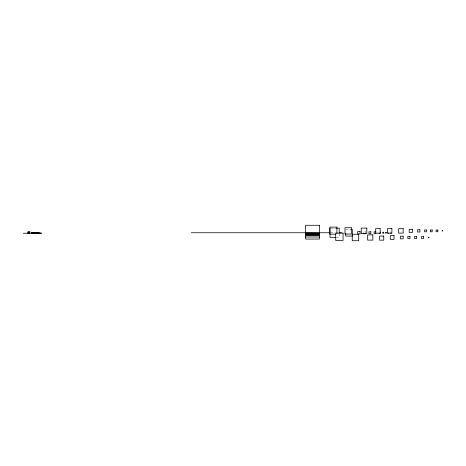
<?xml version="1.0" encoding="UTF-8"?>
<svg xmlns="http://www.w3.org/2000/svg" width="466" height="466" viewBox="0 0 466 466"><rect width="100%" height="100%" fill="white"/><g stroke="black" fill="none" stroke-linecap="round" stroke-linejoin="round"><path stroke-width="0.35" stroke-dasharray="2.33 1.75" d="M330.697 228.136L336.394 228.136M345.743 229.47L351.009 229.47M390.566 232.394L391.312 232.394M330.621 232.761L334.978 232.761M336.394 237.392L339.236 237.392L339.236 233.833M365.763 233.087L365.763 231.794L363.824 231.794L363.824 233.087"/><path stroke-width="0.7" d="M336.394 228.136L339.236 228.136L339.236 233.117M351.009 229.47L352.325 229.47L352.325 236.058L345.743 236.058L345.743 233.419M376.05 231.806L374.134 231.806L374.134 233.722L376.05 233.722M31.257 232.598L31.915 232.575L31.915 233.233L31.257 233.221L31.263 232.307L32.183 232.307L32.183 233.233L31.263 233.233M32.527 232.621L34.595 232.61L34.595 233.233L32.527 233.233L32.579 232.586M32.754 232.685L33.371 232.685M35.212 232.744L35.8 232.715L35.8 233.233L35.212 233.233L35.276 232.715M29.795 232.814L28.024 232.831L29.795 232.895M191.293 232.761L329.899 232.761M339.33 232.761L341.508 232.761M28.024 232.983L29.795 232.983M41.282 233.023L41.311 233.233M28.024 233.058L29.795 233.087M38.725 233.099L39.284 233.07M28.024 233.157L29.795 233.157M38.917 233.175L39.284 233.175M39.715 233.134L40.356 233.233M40.449 233.157L40.874 233.035L39.715 233.233M41.229 233.157L41.544 233.216M305.597 233.157L319.379 233.204M387.974 233.157L388.755 233.157M390.566 233.134L391.312 233.134M23.3 233.233L30.296 233.233M39.365 233.233L38.701 233.233L38.701 232.884L39.365 232.86L39.284 233.233M305.597 233.233L319.379 233.297M305.597 233.367L319.379 233.367M305.597 233.501L319.379 233.437M378.98 233.454L380.361 233.454L380.361 232.074M305.597 233.775L319.379 233.775M363.824 233.734L365.763 233.734M305.597 234.118L319.379 234.118M335.491 234.188L329.817 234.188L329.817 227.099L336.912 227.099L336.912 233.483M305.597 234.87L319.379 234.87M305.597 235.627L319.379 235.627M305.597 236.996L319.379 236.996M335.677 237.392L329.986 237.392L329.986 228.136M39.051 233.233L38.859 233.099M38.031 233.041L37.513 232.744L37.513 233.233L38.282 233.233L38.282 232.715L37.763 232.715L37.763 233.233M36.534 232.715L36.564 233.233M35.701 232.744L35.701 233.233M34.449 232.645L34.449 233.233M33.971 232.61L33.971 233.233M33.861 232.645L33.861 233.233L33.843 232.575M33.371 232.621L33.371 233.233M33.226 232.586L33.226 233.233M32.754 232.621L32.754 233.233M31.874 232.598L31.874 233.221M29.795 233.233L29.795 231.462L28.024 231.462L28.024 233.233M319.379 225.27L305.597 225.27L305.597 239.052L319.379 239.052L319.379 225.27M351.306 227.728L344.986 227.728L344.986 234.049L351.306 234.049L351.306 227.728M366.818 228.095L361.255 228.095L361.255 233.658L366.818 233.658L366.818 228.095M380.169 228.631L375.672 228.631L375.672 233.128L380.169 233.128L380.169 228.631M391.883 228.637L387.392 228.637L387.392 233.122L391.883 233.122L391.883 228.637M403.148 228.649L398.692 228.649L398.692 233.105L403.148 233.105L403.148 228.649M412.404 229.278L409.2 229.278L409.2 232.482L412.404 232.482L412.404 229.278M419.889 229.726L417.583 229.726L417.583 232.033L419.889 232.033L419.889 229.726M426.454 229.954L424.608 229.954L424.608 231.806L426.454 231.806L426.454 229.954M432.168 229.971L430.357 229.971L430.357 231.788L432.168 231.788L432.168 229.971M437.824 230.018L436.094 230.018L436.094 231.742L437.824 231.742L437.824 230.018M442.7 230.647L442.234 230.647L442.234 231.113L442.7 231.113L442.7 230.647M360.084 231.567L357.69 231.567L357.69 233.961L360.084 233.961L360.084 231.567M370.866 231.794L368.932 231.794L368.932 233.728L370.866 233.728L370.866 231.794M383.751 232.266L382.755 232.266L382.755 233.262L383.751 233.262L383.751 232.266M386.273 232.365L385.481 232.365L385.481 233.163L386.273 233.163L386.273 232.365M37.053 232.744L36.331 232.744L36.331 233.233L37.07 233.233L37.053 232.715M343.058 233.099L335.712 233.099L335.712 240.45L343.058 240.45L343.058 233.099M358.709 234.258L352.238 234.258L352.238 240.73L358.709 240.73L358.709 234.258M372.841 234.887L367.627 234.887L367.627 240.107L372.841 240.107L372.841 234.887M394.015 235.633L390.287 235.633L390.287 239.361L394.015 239.361L394.015 235.633M383.757 236.064L379.65 236.064L379.65 240.171L383.757 240.171L383.757 236.064M403.166 236.151L400.48 236.151L400.48 238.837L403.166 238.837L403.166 236.151M409.981 236.419L407.832 236.419L407.832 238.575L409.981 238.575L409.981 236.419M416.68 236.443L414.571 236.443L414.571 238.551L416.68 238.551L416.68 236.443M423.577 236.495L421.573 236.495L421.573 238.499L423.577 238.499L423.577 236.495M428.877 237.223L428.336 237.223L428.336 237.771L428.877 237.771L428.877 237.223"/></g></svg>
